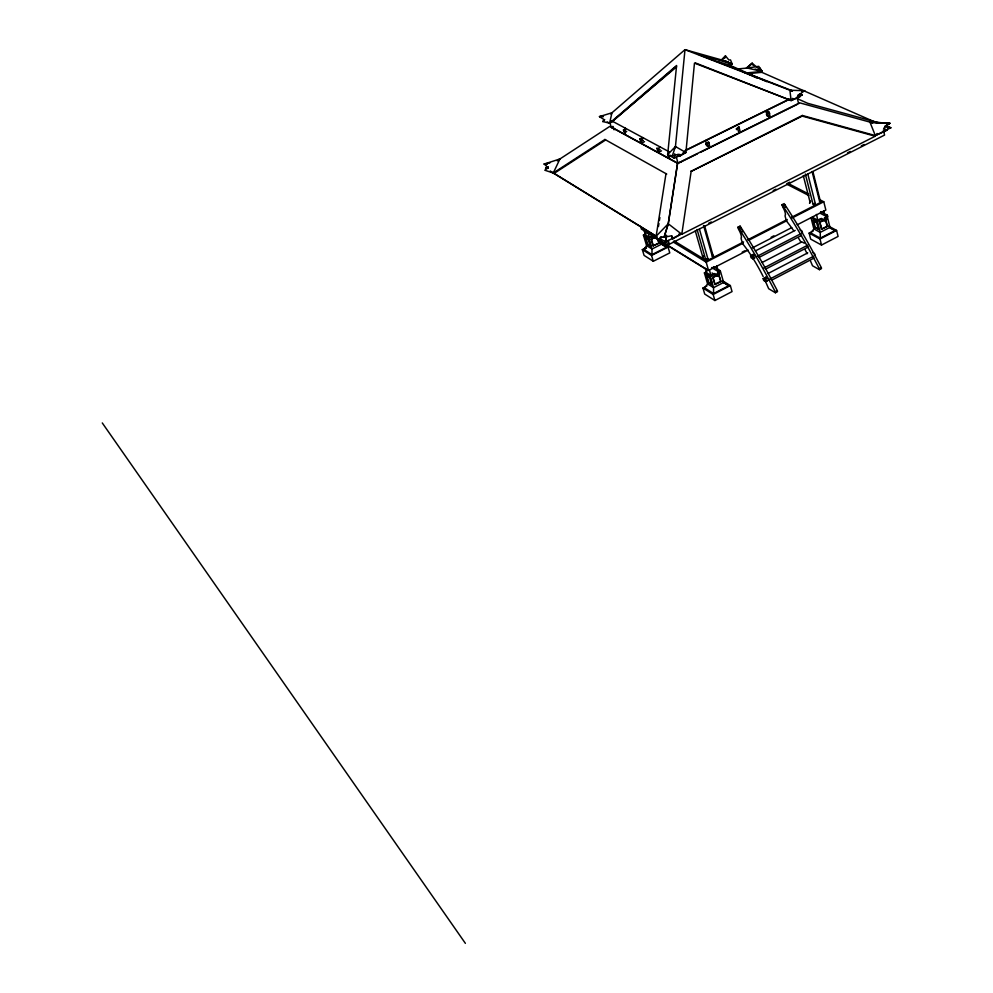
<?xml version="1.0" encoding="UTF-8"?>
<svg xmlns="http://www.w3.org/2000/svg" width="993" height="993" viewBox="0 0 993 993"><rect width="100%" height="100%" fill="white"/><g stroke="black" fill="none" stroke-linecap="round" stroke-linejoin="round"><path stroke-width="1.49" d="M660.506 240.145L661.686 244.117L666.539 247.232L651.979 254.618L652.004 249.02L648.826 238.407L643.414 235.056L646.182 233.665M824.215 219.031C823.284 222.283 827.343 220.185 825.94 218.15L824.426 219.279A1.725 0.695 62.6 0 0 825.133 219.664L826.859 218.77A1.725 0.695 62.6 0 1 826.164 217.219L826.586 216.822M657.838 238.866L659.104 243.111L653.071 245.805L659.104 243.111M677.375 154.486L679.944 156.038L685.89 152.512L694.467 63.105L791.123 100.541L799.737 96.867L798.198 94.869M604.625 119.619L602.776 121.543L609.59 123.194L676.593 65.513L667.656 154.647L674.284 158.235L674.731 153.754M675.327 147.758L684.996 49.65L725.746 61.107L732.189 63.974L728.912 65.563M877.104 133.472L875.205 136.215L681.794 234.261L668.264 223.773L677.586 163.286L609.801 126.409L557.16 160.767M886.737 126.061L890.721 127.812L875.342 135.594L869.942 122.114L889.666 123.182L883.609 128.432L887.345 130.157L875.367 135.582L802.332 115.473L691.19 171.33L802.22 116.094L875.205 136.215M681.794 234.261L691.252 170.709M681.732 233.715L665.434 241.982L666.427 235.54L664.056 237.315L660.68 236.855L658.62 240.43L656.125 236.247L666.018 173.552L666.725 174.085L604.923 139.479L553.262 173.005L544.822 170.225L548.049 167.817L544.226 164.019L559.915 158.979L553.275 173.005L656.857 236.756L656.137 236.235L668.239 223.785L664.056 237.315L671.628 235.751L672.559 239.028L681.881 233.628L679.026 233.988M667.991 225.337L677.549 163.311L799.7 102.838L872.822 122.896M665.434 241.982L666.427 235.54L665.434 241.982L666.415 235.54L664.056 237.315L668.264 223.773M658.471 226.503L658.942 223.499M659.414 220.508L659.886 217.517M802.22 116.094L802.332 115.473M681.384 154.858L681.024 154.449M607.207 121.903L609.59 123.194L611.949 112.792L599.462 116.603L604.514 119.892L602.776 121.543M747.94 73.693L761.817 72.328L762.065 71.409L758.751 66.332L747.369 68.07L752.135 63.267L762.065 71.409L745.495 73.023M675.439 146.542L667.656 154.647L668.661 157.353L669.952 155.305L672.261 155.975L675.439 146.542L685.89 152.512L674.284 158.235M695.41 62.931L791.123 100.541L802.294 95.03L799.899 93.975M724.704 58.264L725.511 55.943L728.837 59.952L730.513 59.94L732.189 63.974L699.122 54.714L792.327 90.773M791.371 217.405L821.385 202.001L819.585 201.318L820.081 200.089L812.957 171.801M810.089 202.311L810.586 201.082L809.518 203.242L810.089 202.311L803.275 175.55M712.912 255.04L714.203 257.001L712.316 256.331L712.912 255.04L704.583 225.709M702.845 257.249L703.454 255.958L702.374 258.143L702.845 257.249L695.286 230.885M699.469 229.271L707.848 258.627L706.768 260.824L673.999 240.84M807.731 173.725L815.278 203.528L814.198 205.688L812.895 203.776L805.335 173.998M651.979 254.618L643.849 249.466L646.592 245.619L643.414 235.056M792.712 98.344L791.123 100.541L789.894 90.239L804.615 90.686L797.875 95.613L799.737 96.867M706.929 271.61L704.409 272.901L707.575 283.911L704.583 287.883L713.57 293.568L728.725 285.711L723.624 282.446L720.496 271.412L716.884 269.202M813.503 216.735L811.07 217.988L813.863 228.949L810.735 232.958L820.33 238.159L834.952 230.562L829.974 227.347L827.206 216.337M658.62 240.43L661.71 236.955M717.194 273.46C722.196 270.99 716.735 277.457 717.554 273.087L718.485 273.063L718.2 271.548L711.633 267.539M755.052 69.026L762.053 71.384L761.606 70.702M753.302 65.588L752.135 63.291L747.344 68.058L762.065 71.397L758.28 69.733M825.133 219.664A1.725 0.695 62.6 0 1 824.438 218.1L825.891 217.628L825.667 216.102L820.255 213.272M825.791 217.728L827.616 216.735L827.405 215.22L820.628 211.67M721.34 60.064L725.511 55.943L721.663 59.965L732.189 63.974L723.897 60.585M610.633 113.934L684.996 49.65L792.327 91.17M676.084 66.543L612.495 121.27L676.593 66.829M752.135 63.267L746.388 67.971M668.661 157.353L671.119 155.591M625.18 131.299L625.156 130.604M548.173 166.625L545.604 168.301L548.273 167.991L545.629 168.301M557.458 160.581L559.915 158.979M553.945 173.502L605.606 139.988L604.923 139.479M777.333 290.701L777.482 291.669L775.409 292.761L775.26 291.781L777.333 290.701L768.545 274.018A244.812 81.116 62.3 0 0 756.219 252.234L753.054 246.897A244.812 81.116 62.3 0 0 743.347 231.22L740.07 226.119L737.998 227.174L738.618 229.445A8.354 3.053 63 0 1 741.486 237.426A3.289 1.204 62.9 0 0 741.175 238.717L742.479 243.484A71.992 25.619 62.5 0 1 751.453 255.946M821.348 267.638L821.472 268.606L819.436 269.674L819.312 268.706L821.348 267.638L812.609 251.08A243.211 85.572 62.3 0 0 800.321 229.482L797.156 224.195A243.211 85.572 62.3 0 0 787.449 208.667L784.147 203.615L782.112 204.657L782.707 206.941A8.292 3.227 63 0 1 785.488 214.885A3.264 1.278 62.9 0 0 785.128 216.189L786.382 220.942A71.496 27.01 62.4 0 1 793.804 230.885M706.917 285.996L702.97 288.032L704.707 294.052L714.898 300.531L732.04 291.607L730.339 285.562L722.619 280.796M813.255 230.984L809.134 233.119L810.673 239.114L821.521 245.048L838.092 236.433L836.578 230.401L828.361 226.044M767.949 273.584L807.743 252.867M768.483 280.014L765.529 281.553L763.679 280.448L763.183 278.636L766.013 277.097L765.169 277.63M763.183 278.636L765.032 279.741L767.006 278.71M769.625 279.17L813.689 256.194M771.449 280.287L814.161 258.006M716.288 275.595L712.726 277.444L715.034 284.494L720.968 281.416L718.671 274.366M824.202 219.863L819.61 222.246L821.72 229.259L827.454 226.292L825.729 219.478M762.09 262.512L801.91 241.87L804.28 243.186M723.624 282.446L713.557 287.66L707.575 283.911M829.974 227.347L820.243 232.387L813.863 228.949M763.729 268.036L807.83 245.147M702.97 288.032L713.16 294.487L730.339 285.562M809.134 233.119L819.995 239.015L836.578 230.401M765.566 269.165L808.302 246.959M755.363 250.931L795.207 230.388M718.2 271.548L719.987 270.63L720.297 271.747L718.398 273.162M825.667 216.102L827.405 215.22M705.303 268.333L706.557 272.703L710.938 275.433L714.65 273.522M813.217 217.765L817.897 220.247L821.472 218.398M704.409 272.901L710.392 276.625L715.444 274.018M718.51 272.678L720.273 271.61M754.866 257.795L752.893 258.813L751.068 257.733L750.571 255.921L753.377 254.369L752.533 254.891M811.07 217.988L817.45 221.377L822.328 218.857M825.915 217.082L827.641 216.201M824.438 218.1L826.164 217.219M709.188 276.923L706.234 275.769L710.355 277.655M750.571 255.921L752.396 256.988L755.363 255.462M712.726 277.444L716.648 275.818M819.61 222.246L824.587 220.074M712.055 272.963L717.318 276.203L719.106 275.284L718.82 273.447L719.702 274.118M756.976 256.405L801.078 233.603M708.195 282.583L712.316 284.482L708.195 282.583L706.234 275.769M814.645 227.571L818.977 229.296L814.645 227.571L812.907 220.769L816.668 222.78L818.406 229.582M758.851 257.51L801.55 235.428M714.675 284.271L720.968 281.416M821.335 229.06L827.454 226.292M742.205 252.135L744.961 250.72M771.139 237.253L773.882 235.825M640.609 226.404L641.404 229.06L708.543 270.456L748.101 250.099M752.197 247.989L791.756 227.62M797.205 224.815L825.853 210.057L823.768 201.753L819.684 199.655M743.608 241.92L706.768 260.824L705.477 258.85L697.086 229.507M747.704 239.809L787.275 219.503M673.242 242.007L706.16 262.127L743.087 243.173M748.548 240.368L786.841 220.707M792.315 217.901L823.768 201.753M775.26 291.781L766.472 275.098A244.886 80.905 62.3 0 0 754.146 253.302L750.981 247.965A244.886 80.905 62.3 0 0 741.274 232.288L737.998 227.174L738.879 228.551L740.952 227.484M785.041 204.98L782.993 206.023L782.112 204.657L785.401 209.722A243.285 85.373 62.3 0 1 795.108 225.25L798.273 230.537A243.285 85.373 62.3 0 1 810.561 252.135L819.312 268.706M708.568 223.363L711.323 221.973M773.212 190.569L775.967 189.179M786.977 183.593L789.72 182.203M847.538 152.872L850.293 151.482M861.353 145.872L864.109 144.469M659.625 238.394L669.381 244.241L884.564 135.073L883.385 129.984M642.334 249.615L651.557 255.462L668.053 247.071L669.779 252.892L653.295 261.271L644.085 255.4L642.334 249.615L646.443 247.542M655.678 236.93L651.11 239.239L656.001 237.116M647.101 244.303L650.862 246.016L647.101 244.303L645.127 237.761L648.317 239.747L650.291 246.301M643.849 249.466L646.48 248.138M661.686 244.117L652.004 249.02L646.592 245.619M705.39 141.875L707.066 142.694L708.58 141.937L709.61 145.636L708.096 146.393L706.408 145.561M643.749 229.246L645.425 234.844L649.397 237.315L652.96 235.515M648.826 238.407L653.679 235.962M705.688 140.634L707.19 139.864M610.025 123.132L611.167 126.955L678.095 163.386L697.496 153.778M700.276 152.413L797.267 104.402M623.455 130.021L625.354 134.018L623.455 130.021L626.124 128.693M685.307 150.377L789.05 99.188M685.207 150.737L789.708 99.163M765.802 112.048L767.502 112.842L769.004 112.097L769.96 115.796L768.47 116.529L766.77 115.734M661.524 150.849L658.756 152.202L657.9 151.743L656.832 148.081L657.701 148.553L660.457 147.187M642.645 137.593L639.914 138.921L640.969 142.533L641.801 142.992L644.531 141.651M639.914 138.921L640.746 139.368L643.476 138.039M609.59 123.194L613.004 121.543M611.862 128.085L613.326 127.377L614.059 129.822M753.923 257.683L753.054 257.708M801.959 91.406L804.615 90.686M672.261 155.975L679.088 154.238L679.944 156.038M544.226 164.019L546.795 164.416L544.226 164.019L549.837 162.976M886.774 124.001L889.827 123.442L885.582 123.157L889.666 123.182L887.159 124.224L889.666 123.182L869.942 122.114L872.624 122.847M827.467 216.846L826.735 216.797M602.515 116.206L599.462 116.603L603.434 116.665M799.464 95.39L802.294 95.03L799.439 93.925M887.655 128.171L890.721 127.812L885.644 125.577M812.895 203.776L815.278 203.528M705.477 258.85L707.848 258.627M736.955 69.001L748.796 67.921M719.466 272.156L720.136 272.243M683.122 152.612L685.89 152.512M796.622 98.344L807.743 103.322L880.096 123.144L889.827 123.442M869.955 122.102L875.739 122.698M884.626 129.81L887.345 130.157M759.794 67.921L761.83 71.062M717.914 275.036L717.045 274.366L717.318 276.203M886.526 126.682L890.721 127.812L884.763 126.173M717.591 61.727L729.147 64.93L766.832 81.699M789.894 90.239L792.501 91.046M761.817 72.328L877.018 122.921M732.933 67.35L737.278 69.287M744.254 72.39L757.014 78.075M767.304 111.303L769.004 112.097M624.485 127.725L625.329 128.159M788.38 183.556L808.798 194.057M786.928 184.251L808.985 195.609M820.342 218.745L824.413 220.88M830.123 227.993L834.952 230.562M814.732 221.141L817.239 222.482M611.551 120.761L669.332 151.892M800.11 229.979L801.996 231.009L802.468 232.834M680.428 161.772L681.31 162.256M812.671 252.483L814.57 253.538L815.042 255.35M819.436 269.674L812.522 265.764L810.561 261.134M775.409 292.761L768.669 288.702L765.119 280.609M701.977 258.528L706.979 261.581M713.421 266.62L719.987 270.63M550.147 171.094L553.138 172.968M554.181 173.415L656.286 236.197M550.705 171.441L553.262 173.018M651.545 235.639L706.793 269.711M661.077 242.764L668.053 247.071M660.668 243.595L666.539 247.232M722.234 281.689L728.725 285.711M739.338 128.072L739.14 127.638M825.94 218.15L826.151 218.386A1.725 0.695 62.6 0 0 826.859 218.77M738.569 128.345L738.469 128.171M102.279 422.944L465.382 943.35M820.081 200.089L821.385 202.001M783.005 206.035L783.427 206.718M738.891 228.564L739.313 229.259M644.122 229.482L644.953 231.543M651.433 239.437L653.394 246.003M651.11 239.239L652.686 244.489M647.721 231.704L649.397 237.315M649.285 240.765L650.862 246.016M612.855 126.334L613.724 129.227M651.557 255.462L653.295 261.271M645.698 237.476L647.659 244.017M657.602 238.978L658.781 242.913M640.746 139.368L641.801 142.992M668.252 240.405L669.381 244.241M657.701 148.553L658.756 152.202M676.196 156.708L678.095 163.386M706.16 262.127L708.543 270.456M710.392 276.625L713.557 287.66L713.57 293.568M710.752 279.021L712.316 284.482M709.772 277.966L711.72 284.792M713.16 294.487L714.898 300.531M706.83 275.458L708.791 282.285M713.073 277.655L715.034 284.494M709.275 269.587L710.938 275.433M716.698 265.764L717.939 270.146M719.056 275.731L720.608 281.205M703.553 225.51L712.316 256.331M707.066 142.694L708.096 146.393M752.396 256.988L752.893 258.813M740.07 226.119L740.691 228.39A8.341 3.066 63 0 1 741.461 229.743M765.032 279.741L765.529 281.553M767.502 112.842L768.47 116.529M816.42 214.426L817.897 220.247M817.45 221.377L820.243 232.387L820.33 238.159M819.995 239.015L821.521 245.048M813.478 220.483L815.216 227.273M812.075 171.516L819.585 201.318M819.995 222.444L821.72 229.259M796.982 97.066L798.657 103.719M823.582 210.739L824.314 213.644M825.357 219.279L827.07 226.094M761.147 70.007L761.333 70.987M672.149 236.247L672.559 239.028M752.235 257.162A71.992 25.619 62.5 0 1 763.183 276.575M798.533 238.159A71.496 27.01 62.4 0 1 800.792 241.944M805.1 249.727A71.496 27.01 62.4 0 1 807.11 253.712M785.14 206.544A8.292 3.227 63 0 1 785.513 207.227M742.143 231.146A8.341 3.066 63 0 1 742.441 231.853M625.59 131.361L626.546 131.585L625.59 131.361M642.074 140.311L642.732 140.373L642.099 140.212M642.471 140.522L643.141 140.485L642.471 140.522M659.042 149.496L660.084 149.869L659.067 149.397M767.03 280.82L765.864 281.156L767.03 280.82M765.169 278.462L766.335 278.276L765.169 278.462M754.407 258.106L753.228 258.366L754.407 258.106M752.545 255.735L753.712 255.549L752.545 255.735M705.837 143.973L706.234 144.63L705.862 143.935M706.557 143.6L706.954 144.27L706.557 143.6M708.605 142.57L709.002 143.24L708.667 142.533M736.384 128.867L736.769 129.537L736.384 128.867M736.918 128.606L737.315 129.264L736.955 128.569M766.435 114.021L766.819 114.692L766.459 113.996M766.968 113.761L767.353 114.418L766.993 113.723M769.165 112.681L769.55 113.339L769.165 112.681M547.515 167.06L545.604 168.301L547.54 167.06M738.953 126.943L737.439 127.687L738.432 131.386L739.934 130.642L738.953 126.943"/></g></svg>
